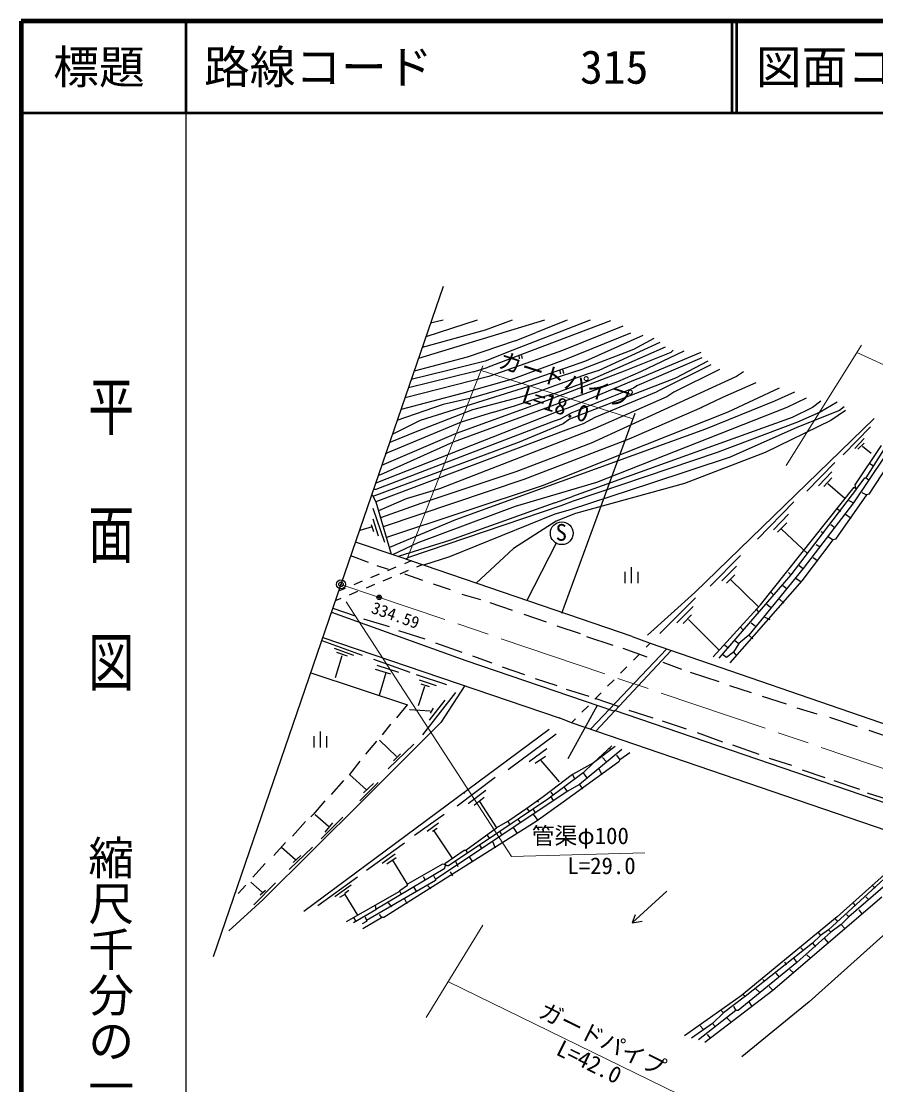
# Model space of a CAD drawing. Units: millimetres, scale not verified. Extents: x 40000 to 680000, y 20000 to 380000.
# Drawn here: x 40000 to 133498, y 263668 to 380000 of the extents above; entities that cross this region are included whole.
import ezdxf
from ezdxf.enums import TextEntityAlignment as Align

# ---------------------------------------------------------------- set-up
doc = ezdxf.new("R2010")
doc.units = ezdxf.units.MM
doc.header["$LTSCALE"] = 1000
doc.header["$PDMODE"] = 32
doc.header["$PDSIZE"] = 500
doc.linetypes.add('CHAIN', pattern=[18.5, 12, -1.5, 3.5, -1.5])
for name, color, linetype, lineweight in [('M-BGD', 7, 'Continuous', 25), ('M-BMK', 2, 'CHAIN', 13), ('M-BMK-SRVR', 3, 'Continuous', 25), ('M-STR-HTXT', 7, 'Continuous', 13), ('M-STR-STR1', 1, 'Continuous', 25), ('M-TTL', 2, 'Continuous', 140), ('M-TTL-BAND', 7, 'Continuous', 25), ('M-TTL-LINE', 7, 'Continuous', 50)]:
    doc.layers.add(name, color=color, linetype=linetype, lineweight=lineweight)
doc.layers.add('M-OTRS', color=6, linetype='Continuous')
doc.layers.add('M-TTL-TXT', color=7, linetype='Continuous')
doc.styles.add('@ＭＳ ゴシック', font='')
doc.styles.add('ＭＳ ゴシック', font='')
doc.styles.get('@ＭＳ ゴシック').set_extended_font_data('@MS Gothic')
doc.styles.get('ＭＳ ゴシック').set_extended_font_data('MS Gothic')

msp = doc.modelspace()

# ---------------------------------------------------------------- linework, layer by layer
at = {"layer": 'M-BGD'}
for p, q in [((97266, 347317), (83473, 343127)), ((89900, 347317), (84279, 345474)), ((86175, 347317), (84793, 346972)), ((93710, 347317), (90747, 346216)), ((104463, 347232), (91085, 342152)), ((102261, 347317), (93795, 344015)), ((99721, 347317), (96335, 345962)), ((90747, 346216), (83882, 344320)), ((94049, 345031), (96335, 345962)), ((105817, 346640), (99212, 343978)), ((106664, 345878), (99552, 342999)), ((108019, 345624), (101753, 342830)), ((94049, 345031), (88799, 343253)), ((110474, 344354), (101838, 340544)), ((109881, 344862), (103193, 341814)), ((109204, 345285), (107003, 344100)), ((88799, 343253), (82988, 341715)), ((93795, 344015), (90747, 342830)), ((97181, 343253), (91170, 341136)), ((99212, 343978), (97181, 343253)), ((107003, 344100), (101499, 341983)), ((111067, 343761), (106338, 341866)), ((112506, 343930), (107765, 341644)), ((114369, 343761), (107934, 341052)), ((111321, 344015), (111067, 343761)), ((90747, 342830), (86683, 341814)), ((89477, 341644), (91085, 342152)), ((99552, 342999), (93879, 340882)), ((101753, 342830), (94726, 340374)), ((114453, 343168), (107341, 340120)), ((115469, 342406), (109797, 339612)), ((115131, 342830), (111575, 340967)), ((91170, 341136), (81992, 338816)), ((89477, 341644), (82370, 339915)), ((86683, 341814), (82681, 340822)), ((93879, 340882), (88207, 339274)), ((95488, 340036), (101499, 341983)), ((101923, 341390), (97435, 339782)), ((105987, 341729), (99298, 339189)), ((111575, 340967), (99975, 336480)), ((103193, 341814), (101923, 341390)), ((118263, 341136), (102346, 333855)), ((107765, 341644), (105225, 340544)), ((106338, 341866), (105987, 341729)), ((107934, 341052), (107003, 340713)), ((116401, 341898), (111405, 339443)), ((119025, 341644), (118263, 341136)), ((95488, 340036), (83635, 336310)), ((105225, 340544), (87275, 333940)), ((94726, 340374), (89223, 338766)), ((97435, 339782), (96504, 339443)), ((101838, 340544), (98367, 339274)), ((107003, 340713), (99806, 337665)), ((107003, 339866), (100229, 337157)), ((107341, 340120), (107003, 339866)), ((120380, 340459), (116739, 338850)), ((122920, 339866), (117332, 337242)), ((88207, 339274), (81553, 337538)), ((89223, 338766), (86175, 338088)), ((87614, 334956), (98367, 338850)), ((94472, 338850), (89392, 337496)), ((93964, 337919), (95839, 338540)), ((96504, 339443), (94472, 338850)), ((98367, 339274), (95742, 338512)), ((99298, 339189), (98367, 338850)), ((109458, 339443), (102769, 336649)), ((110643, 338935), (102769, 335464)), ((109797, 339612), (109458, 339443)), ((111405, 339443), (110643, 338935)), ((116739, 338850), (114373, 337715)), ((124613, 339443), (122412, 338427)), ((125883, 338766), (123767, 337750)), ((86175, 338088), (81095, 336310)), ((89392, 337496), (83296, 335125)), ((91678, 337242), (93964, 337919)), ((99806, 337665), (98536, 337242)), ((123767, 337750), (102939, 329537)), ((114453, 337750), (106495, 334278)), ((122412, 338427), (114877, 335379)), ((126561, 337750), (124359, 336649)), ((129524, 337411), (124867, 335548)), ((127492, 338427), (126561, 337750)), ((129270, 338342), (127407, 337242)), ((130201, 337411), (128593, 336310)), ((130032, 337834), (129524, 337411)), ((98536, 337242), (78786, 329480)), ((98197, 336226), (78809, 328775)), ((83635, 336310), (80587, 334786)), ((91678, 337242), (88122, 336141)), ((117332, 337242), (97012, 329198)), ((98959, 336480), (98197, 336226)), ((100229, 337157), (98959, 336480)), ((107124, 337093), (99129, 315228)), ((99975, 336480), (99298, 335972)), ((124359, 336649), (100314, 328013)), ((102769, 336649), (101499, 335972)), ((133334, 336564), (113691, 317514)), ((128593, 336310), (121396, 332839)), ((127407, 337242), (124952, 336141)), ((99891, 335379), (78809, 327420)), ((88122, 336141), (79825, 332670)), ((83296, 335125), (80315, 333933)), ((102769, 335464), (85751, 328860)), ((99298, 335972), (94472, 333940)), ((101499, 335972), (99891, 335379)), ((114877, 335379), (110643, 333855)), ((124952, 336141), (116147, 332839)), ((124867, 335548), (117586, 332331)), ((132911, 335633), (129947, 332585)), ((136467, 335379), (131048, 327336)), ((137144, 335040), (132741, 328267)), ((94472, 333940), (78472, 328027)), ((87275, 333940), (79317, 330384)), ((79462, 331450), (87614, 334956)), ((106495, 334278), (94980, 329876)), ((132233, 334363), (131217, 333262)), ((110643, 333855), (87529, 325473)), ((102346, 333855), (94133, 330722)), ((116147, 332839), (100399, 327505)), ((121396, 332839), (112591, 329452)), ((134096, 333601), (131217, 329283)), ((132233, 333855), (131556, 333178)), ((132064, 333516), (132995, 332754)), ((134604, 333516), (132403, 330045)), ((117586, 332331), (108865, 329452)), ((129016, 331738), (125968, 328606)), ((132826, 331654), (133165, 331400)), ((79317, 330384), (79074, 330320)), ((94133, 330722), (83719, 327251)), ((128677, 330722), (127238, 329198)), ((94980, 329876), (79611, 324694)), ((102939, 329537), (94049, 326912)), ((108865, 329452), (100060, 326574)), ((112591, 329452), (100653, 326150)), ((128677, 330045), (127831, 329114)), ((128254, 329452), (130117, 327844)), ((131217, 329283), (131302, 328944)), ((131471, 328944), (132318, 330045)), ((132318, 330045), (132403, 330045)), ((132403, 330045), (132826, 329791)), ((78385, 328182), (78809, 327420)), ((78809, 328775), (78555, 328775)), ((97012, 329198), (79950, 323540)), ((85751, 328860), (82111, 327759)), ((120888, 316160), (131133, 329029)), ((131387, 328860), (124190, 319462)), ((132487, 328182), (129101, 323356)), ((131133, 329029), (131387, 328860)), ((131302, 328944), (131471, 328944)), ((131979, 328436), (132487, 328182)), ((132741, 328267), (132487, 328182)), ((78809, 327420), (80493, 321694)), ((82111, 327759), (79090, 326464)), ((83719, 327251), (79316, 325697)), ((99044, 326997), (82365, 321324)), ((94049, 326912), (83381, 322933)), ((98367, 327336), (86852, 323187)), ((98367, 327336), (100314, 328013)), ((100399, 327505), (99044, 326997)), ((124529, 327420), (120549, 323356)), ((131048, 327336), (125545, 320139)), ((130540, 327590), (131048, 327336)), ((78470, 326743), (79740, 323018)), ((98367, 326066), (86852, 321409)), ((100060, 326574), (98367, 326066)), ((100653, 326150), (98536, 325304)), ((123936, 326066), (122327, 324372)), ((129270, 326658), (129693, 326404)), ((130201, 326066), (130794, 325642)), ((78385, 324711), (77031, 324288)), ((78301, 324965), (78555, 324203)), ((78470, 325558), (79063, 323695)), ((87529, 325473), (80277, 322429)), ((98536, 325304), (93879, 322340)), ((123767, 325134), (122751, 324118)), ((128593, 324965), (129016, 324626)), ((123174, 324457), (126053, 321748)), ((127492, 324203), (127831, 324034)), ((128339, 323610), (128847, 323272)), ((81349, 321409), (76562, 323005)), ((83381, 322933), (80636, 321647)), ((86852, 323187), (81349, 321494)), ((93879, 322340), (89783, 318523)), ((98541, 322901), (95303, 316634)), ((125460, 318784), (128847, 323272)), ((126984, 322764), (127407, 322510)), ((129101, 323356), (128847, 323272)), ((76015, 321578), (77962, 320816)), ((81233, 321448), (81349, 321494)), ((106833, 312688), (81349, 321409)), ((82365, 321324), (82028, 321176)), ((86852, 321409), (84000, 320502)), ((118687, 321578), (115385, 318192)), ((126645, 321324), (127153, 320986)), ((78893, 320478), (80163, 320054)), ((80999, 320272), (80076, 319888)), ((82342, 319917), (81419, 319532)), ((82655, 320962), (81922, 320657)), ((83861, 320549), (83265, 320301)), ((106787, 318543), (106787, 320293)), ((118263, 320393), (116655, 318784)), ((125545, 320139), (119618, 312858)), ((125121, 320478), (125545, 320139)), ((79153, 319504), (78229, 319119)), ((80495, 319148), (79572, 318764)), ((81941, 319546), (83889, 318869)), ((106087, 318543), (106087, 319768)), ((107487, 318543), (107487, 319768)), ((124190, 319462), (116316, 310318)), ((118094, 319462), (117163, 318530)), ((117586, 318954), (120634, 315990)), ((117586, 309810), (125460, 318784)), ((123936, 319716), (124190, 319462)), ((124783, 319038), (125291, 318700)), ((75460, 317966), (74727, 317661)), ((76803, 317611), (75879, 317226)), ((77306, 318735), (76383, 318350)), ((78649, 318379), (77726, 317995)), ((85074, 318446), (86937, 317853)), ((123343, 318276), (123767, 317938)), ((74956, 316842), (74360, 316594)), ((88207, 317345), (90239, 316752)), ((113691, 317514), (108527, 312858)), ((113776, 316922), (109881, 313027)), ((122073, 317514), (122327, 317260)), ((122920, 316837), (123428, 316329)), ((73934, 315354), (88630, 310064)), ((74083, 315787), (76523, 314974)), ((91255, 316414), (93710, 315567)), ((113522, 315990), (111744, 314212)), ((115723, 310487), (120888, 316160)), ((120465, 315652), (120719, 315313)), ((121565, 316244), (121989, 315906)), ((77454, 314636), (80248, 313789)), ((94980, 315144), (97435, 314297)), ((113353, 315059), (112421, 314128)), ((113014, 314551), (116316, 311249)), ((119872, 314212), (120295, 313874)), ((121227, 314890), (121904, 314551)), ((81264, 313366), (84143, 312434)), ((98621, 313874), (101161, 313027)), ((118687, 313704), (119025, 313366)), ((72882, 312265), (77285, 310656)), ((72988, 312600), (98875, 303798)), ((85328, 312011), (88207, 310995)), ((101838, 312688), (104717, 311757)), ((106833, 312688), (108820, 311965)), ((118517, 311926), (117925, 310995)), ((118094, 312265), (118517, 311926)), ((119618, 312858), (118517, 311926)), ((119618, 312858), (120041, 312434)), ((74237, 311418), (76353, 310656)), ((74491, 310995), (75676, 310572)), ((110642, 311337), (102290, 302554)), ((102860, 302359), (111103, 311178)), ((105817, 311418), (108442, 310487)), ((117163, 310402), (116739, 310741)), ((116993, 311757), (117332, 311503)), ((117925, 310995), (117163, 310402)), ((117925, 310995), (118263, 310572)), ((75094, 310598), (74331, 308169)), ((78555, 310233), (82534, 308794)), ((78893, 309556), (81264, 308794)), ((88630, 310064), (104801, 304560)), ((89392, 310572), (91509, 309810)), ((110220, 309894), (112252, 309132)), ((71697, 308709), (82280, 305238)), ((78724, 309132), (80417, 308624)), ((79909, 308709), (79147, 306254)), ((83211, 308540), (86513, 307439)), ((92609, 309386), (95065, 308540)), ((113183, 308794), (116316, 307778)), ((83460, 305167), (84143, 307270)), ((83550, 307947), (85413, 307354)), ((83719, 307524), (84621, 307215)), ((88545, 307354), (85921, 303290)), ((96250, 308116), (98621, 307354)), ((117501, 307354), (119872, 306592)), ((87529, 306592), (83889, 301936)), ((99637, 306931), (102092, 306169)), ((121057, 306169), (123682, 305322)), ((81095, 303798), (82280, 305238)), ((86344, 305746), (84651, 303544)), ((85066, 304859), (84735, 304306)), ((103023, 305153), (99806, 299311)), ((102854, 305915), (105309, 305068)), ((124867, 304899), (127069, 304222)), ((82466, 304711), (84735, 304560)), ((100211, 303265), (98875, 303798)), ((104886, 304645), (215799, 266630)), ((106495, 304645), (109119, 303798)), ((128423, 303883), (131471, 302867)), ((97774, 302528), (70935, 282632)), ((85921, 303290), (77454, 294824)), ((80417, 303121), (79486, 301936)), ((110135, 303460), (112760, 302613)), ((72044, 300566), (72044, 301791)), ((72744, 300566), (72744, 302316)), ((73444, 300566), (73444, 301791)), ((79200, 301368), (81063, 299590)), ((98536, 302020), (93287, 298126)), ((113945, 302190), (116739, 301174)), ((132741, 302444), (135705, 301428)), ((77708, 299819), (78893, 301258)), ((82957, 300920), (80163, 298210)), ((97520, 300412), (95573, 298972)), ((105733, 300327), (101076, 296517)), ((104632, 300750), (102600, 298888)), ((104971, 300666), (102600, 298888)), ((104378, 300496), (104547, 300327)), ((117840, 300835), (120719, 299819)), ((77031, 299057), (75930, 297618)), ((81486, 299873), (80724, 299111)), ((97351, 299565), (96250, 298803)), ((96843, 299142), (98855, 296800)), ((103616, 299480), (104039, 298972)), ((105140, 299734), (105479, 299226)), ((105479, 299226), (105394, 298972)), ((106579, 299988), (105479, 299226)), ((121819, 299396), (124275, 298634)), ((105394, 298972), (99298, 294570)), ((102600, 298888), (100314, 297618)), ((102600, 298888), (101499, 297787)), ((103193, 298210), (103531, 297618)), ((125460, 298126), (127915, 297279)), ((75253, 296940), (73898, 295416)), ((75930, 297618), (77793, 295924)), ((79062, 296741), (77049, 294729)), ((91847, 297279), (87699, 294146)), ((100314, 297618), (97097, 295162)), ((101499, 297787), (97605, 294908)), ((100314, 297618), (100483, 297194)), ((101499, 297787), (101838, 297279)), ((128931, 296940), (131725, 296009)), ((78555, 296602), (77454, 295586)), ((99721, 295755), (85328, 286103)), ((88461, 295586), (88545, 295586)), ((90831, 295840), (88884, 294400)), ((97943, 295670), (98113, 295416)), ((99383, 296263), (99721, 295755)), ((101076, 296517), (99721, 295755)), ((101076, 296517), (101415, 296009)), ((132572, 295586), (135535, 294654)), ((66447, 283902), (77454, 294824)), ((73221, 294739), (71951, 293215)), ((90662, 295078), (89561, 294231)), ((90154, 294654), (92017, 291776)), ((97605, 294908), (94387, 292707)), ((97097, 295162), (95319, 293892)), ((99298, 294570), (96335, 292453)), ((96589, 294570), (96453, 294702)), ((97943, 295162), (98220, 294748)), ((71697, 292961), (71951, 293215)), ((72169, 293220), (73608, 291950)), ((86259, 293215), (83042, 290929)), ((95319, 293892), (93456, 292622)), ((95319, 293892), (95595, 293533)), ((95996, 293808), (96236, 293418)), ((96003, 293262), (96514, 292581)), ((71104, 292453), (69665, 290844)), ((75185, 292924), (72830, 290575)), ((73252, 291295), (74099, 292311)), ((96335, 292453), (79655, 281954)), ((85667, 292284), (84397, 291352)), ((93456, 292622), (92017, 291776)), ((93710, 292284), (92355, 291352)), ((93458, 292110), (93260, 292507)), ((94387, 292707), (93710, 292284)), ((94631, 292341), (94387, 292707)), ((85497, 291691), (84989, 291352)), ((85159, 291437), (87106, 288474)), ((92355, 291352), (86767, 287627)), ((88630, 289320), (92017, 291776)), ((90951, 291003), (91222, 290597)), ((92355, 291352), (92577, 290964)), ((93825, 291801), (94257, 291145)), ((68903, 290167), (67633, 288728)), ((81941, 290082), (77793, 287119)), ((90128, 289867), (90379, 289490)), ((91563, 290284), (91847, 289574)), ((68479, 289659), (70003, 288304)), ((71866, 289659), (69326, 287204)), ((70596, 288728), (69749, 287966)), ((80925, 288897), (79486, 287881)), ((86344, 287881), (88461, 289320)), ((88461, 289320), (88630, 289320)), ((88630, 289320), (88838, 289008)), ((89027, 288583), (89366, 288067)), ((137737, 289236), (128339, 280600)), ((66701, 287881), (65347, 286357)), ((78809, 282886), (86344, 287373)), ((81010, 288474), (79994, 287796)), ((82280, 285595), (80671, 288220)), ((86090, 287796), (82280, 285595)), ((86429, 287712), (86090, 287796)), ((86513, 287627), (86344, 287881)), ((86344, 287373), (86429, 287712)), ((86767, 287627), (86513, 287627)), ((87529, 288135), (87783, 287542)), ((76777, 286357), (72459, 283224)), ((83973, 286442), (84143, 286103)), ((85074, 286611), (85328, 286103)), ((86937, 286950), (87191, 286526)), ((134773, 286950), (129270, 282039)), ((135874, 286611), (130540, 282039)), ((64585, 285510), (63738, 284579)), ((65126, 285842), (66358, 284747)), ((65434, 283346), (67802, 285764)), ((76099, 285510), (74321, 284240)), ((85328, 286018), (77793, 281616)), ((81433, 284918), (82280, 285510)), ((82280, 285510), (82280, 285595)), ((82957, 285256), (83211, 284833)), ((84481, 285426), (84820, 285087)), ((85328, 286103), (85328, 286018)), ((133165, 285426), (133419, 285172)), ((62722, 280515), (66447, 283902)), ((66721, 284928), (66129, 284420)), ((75422, 284494), (74829, 284156)), ((75845, 284918), (75422, 284579)), ((75422, 284579), (75422, 284494)), ((75422, 284494), (76777, 282208)), ((75591, 281531), (81433, 284833)), ((81433, 284833), (81433, 284918)), ((81603, 284494), (81433, 284833)), ((81941, 283986), (82195, 283478)), ((110641, 284835), (106833, 281362)), ((122243, 273996), (134181, 284240)), ((132403, 284240), (132741, 283902)), ((78809, 282801), (76353, 281362)), ((78724, 283309), (78809, 282801)), ((80163, 283563), (80502, 283140)), ((131048, 283563), (131217, 283224)), ((131641, 282801), (131979, 282378)), ((76353, 281954), (76607, 281531)), ((77793, 281531), (77285, 281277)), ((77369, 280769), (79401, 281954)), ((77623, 282039), (77793, 281616)), ((77793, 281616), (77793, 281531)), ((79147, 282293), (79401, 281954)), ((79655, 281954), (79401, 281954)), ((107161, 282257), (106833, 281362)), ((106833, 281362), (107942, 281560)), ((129270, 282039), (119195, 273742)), ((136043, 281531), (126222, 272726)), ((129101, 281785), (129270, 281616)), ((130540, 282039), (129704, 281187)), ((130286, 282293), (130540, 282039)), ((128339, 280600), (127458, 279977)), ((128339, 280600), (128593, 280346)), ((129704, 281187), (128593, 280346)), ((129704, 281187), (130126, 280761)), ((128593, 280346), (124867, 277044)), ((127458, 279977), (126561, 279160)), ((127189, 280325), (127458, 279977)), ((127854, 279691), (128300, 279194)), ((126561, 279160), (119195, 273318)), ((125291, 278652), (125545, 278398)), ((126561, 279160), (126899, 278737)), ((124867, 277044), (118433, 271794)), ((123513, 277128), (123682, 276790)), ((124529, 277467), (124867, 277044)), ((125968, 277890), (126391, 277467)), ((122581, 275858), (122920, 275435)), ((124105, 276282), (124529, 275858)), ((121142, 275181), (121311, 275012)), ((118771, 273403), (112591, 269000)), ((114792, 268323), (122243, 273996)), ((119195, 273742), (118771, 273403)), ((119195, 273318), (118959, 273554)), ((120380, 274165), (120803, 273742)), ((121819, 274419), (122243, 273996)), ((119110, 273234), (116824, 271540)), ((117925, 272218), (118179, 271794)), ((126222, 272726), (118856, 266714)), ((119195, 273318), (119110, 273234)), ((119618, 272726), (119957, 272218)), ((118179, 271794), (114115, 268577)), ((116824, 271540), (115639, 270355)), ((116570, 271794), (116824, 271540)), ((118433, 271794), (118179, 271794)), ((115639, 270355), (113353, 268746)), ((114284, 270101), (114623, 269762)), ((115639, 270355), (115977, 270016)), ((117247, 270948), (117671, 270524)), ((115046, 269170), (115385, 268746))]:
    msp.add_line(p, q, dxfattribs=at)
for centre, radius in [((99144, 323996), 1250), ((79158, 316989), 100), ((79158, 316989), 80), ((79158, 316989), 60), ((79158, 316989), 40), ((79158, 316989), 20), ((79158, 316989), 20)]:
    msp.add_circle(centre, radius, dxfattribs=at)
msp.add_point((79158, 316989), dxfattribs=at)
at = {"layer": 'M-BMK'}
msp.add_line((74983, 318406), (170203, 286089), dxfattribs=at)
at = {"layer": 'M-BMK-SRVR'}
for p, q in [((86169, 350978), (74983, 318406)), ((74983, 318406), (60989, 277660))]:
    msp.add_line(p, q, dxfattribs=at)
msp.add_circle((74983, 318406), 500, dxfattribs=at)
msp.add_point((74983, 318406), dxfattribs=at)
at = {"layer": 'M-OTRS'}
msp.add_point((74983, 318406), dxfattribs=at)
at = {"layer": 'M-STR-HTXT'}
for p, q in [((123682, 331400), (131954, 344580)), ((131442, 343764), (170049, 326080)), ((90508, 342297), (82183, 321124)), ((90319, 341814), (106915, 336522)), ((75558, 316487), (93625, 288643)), ((93625, 288643), (108219, 289051)), ((90493, 281108), (84312, 271032)), ((86767, 274927), (123224, 257128))]:
    msp.add_line(p, q, dxfattribs=at)
at = {"layer": 'M-STR-STR1'}
for p, q in [((108820, 311965), (108384, 311525)), ((108820, 311965), (152892, 296771)), ((107681, 310814), (106977, 310103)), ((106274, 309392), (105570, 308681)), ((104867, 307971), (104164, 307260)), ((103460, 306549), (102757, 305838)), ((102054, 305127), (101350, 304416)), ((100647, 303705), (100211, 303265)), ((144621, 288077), (100211, 303265))]:
    msp.add_line(p, q, dxfattribs=at)
at = {"layer": 'M-TTL'}
for p, q in [((40000, 380000), (40000, 20000)), ((680000, 380000), (40000, 380000))]:
    msp.add_line(p, q, dxfattribs=at)
at = {"layer": 'M-TTL-BAND'}
msp.add_line((58000, 370000), (58000, 20000), dxfattribs=at)
at = {"layer": 'M-TTL-LINE'}
for p, q in [((58000, 380000), (58000, 370000)), ((117750, 380000), (117750, 370000)), ((118250, 380000), (118250, 370000)), ((40000, 370000), (680000, 370000))]:
    msp.add_line(p, q, dxfattribs=at)

# ---------------------------------------------------------------- texts
at = {"layer": 'M-BGD', "style": 'ＭＳ ゴシック'}
msp.add_text('S', height=1833, dxfattribs=at).set_placement((98465, 322623), align=Align.BOTTOM_LEFT)
msp.add_text('334.59', height=1320, rotation=340.486, dxfattribs=at).set_placement((78064, 314930), align=Align.BOTTOM_LEFT)
at = {"layer": 'M-STR-HTXT', "style": 'ＭＳ ゴシック'}
for s, rotation, p in [('ガードパイプ', 342.316, (91951, 341645)), ('L=18.0', 342.316, (94475, 337832)), ('ガードパイプ', 333.768, (96224, 270661)), ('L=42.0', 333.768, (98153, 266515))]:
    msp.add_text(s, height=1833, rotation=rotation, dxfattribs=at).set_placement(p, align=Align.BOTTOM_LEFT)
for s, p in [('管渠φ100', (95850, 289436)), ('L=29.0', (99751, 286157))]:
    msp.add_text(s, height=1833, dxfattribs=at).set_placement(p, align=Align.BOTTOM_LEFT)
at = {"layer": 'M-TTL-BAND', "style": '@ＭＳ ゴシック', "width": 1.4}
msp.add_text('平  面  図', height=3666, rotation=270, dxfattribs=at).set_placement((49777, 306475), align=Align.MIDDLE_RIGHT)
at = {"layer": 'M-TTL-BAND', "style": '@ＭＳ ゴシック'}
msp.add_text('縮尺千分の一', height=3666, rotation=270, dxfattribs=at).set_placement((49777, 261030), align=Align.MIDDLE_RIGHT)
at = {"layer": 'M-TTL-TXT', "style": 'ＭＳ ゴシック'}
msp.add_text('標題', height=3666, dxfattribs=at).set_placement((48500, 375000), align=Align.MIDDLE_CENTER)
for s, p in [('路線コード', (60000, 375000)), ('図面コード', (120380, 375000)), ('315', (101142, 375000))]:
    msp.add_text(s, height=3666, dxfattribs=at).set_placement(p, align=Align.MIDDLE_LEFT)

doc.saveas('drawing.dxf')
